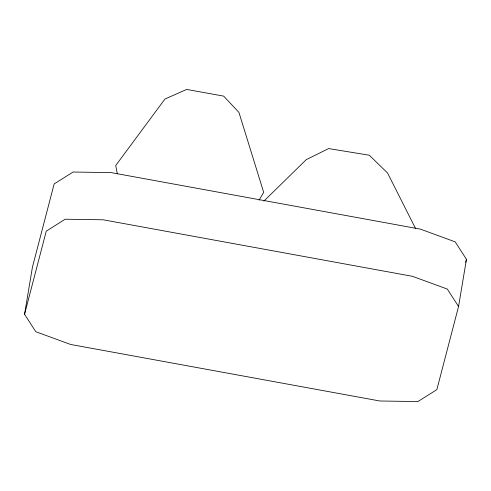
<?xml version="1.0" encoding="UTF-8"?>
<svg xmlns="http://www.w3.org/2000/svg" width="491" height="491" viewBox="0 0 491 491"><rect width="100%" height="100%" fill="white"/><g stroke="black" fill="none" stroke-linecap="round" stroke-linejoin="round"><path stroke-width="0.74" d="M24.55 314.277L32.449 267.079L54.145 183.959L73.079 172.022L111.113 172.599L420.339 229.119L455.194 241.867L466.45 259.316L458.551 306.513L436.855 389.633L417.921 401.57L379.887 400.994L70.661 344.473L35.806 331.726L24.55 314.277L46.252 231.157L65.18 219.219L103.214 219.796L412.44 276.31L447.295 289.058L458.551 306.513M465.677 262.286L466.45 259.316M259.07 200.193L263.667 192.294L238.933 112.402L223.669 96.126L186.678 89.43L164.958 99.022L115.723 165.528L117.318 173.734M263.894 201.095L306.231 159.667L328.639 148.57L369.287 155.224L387.528 172.961L415.441 228.29"/></g></svg>
